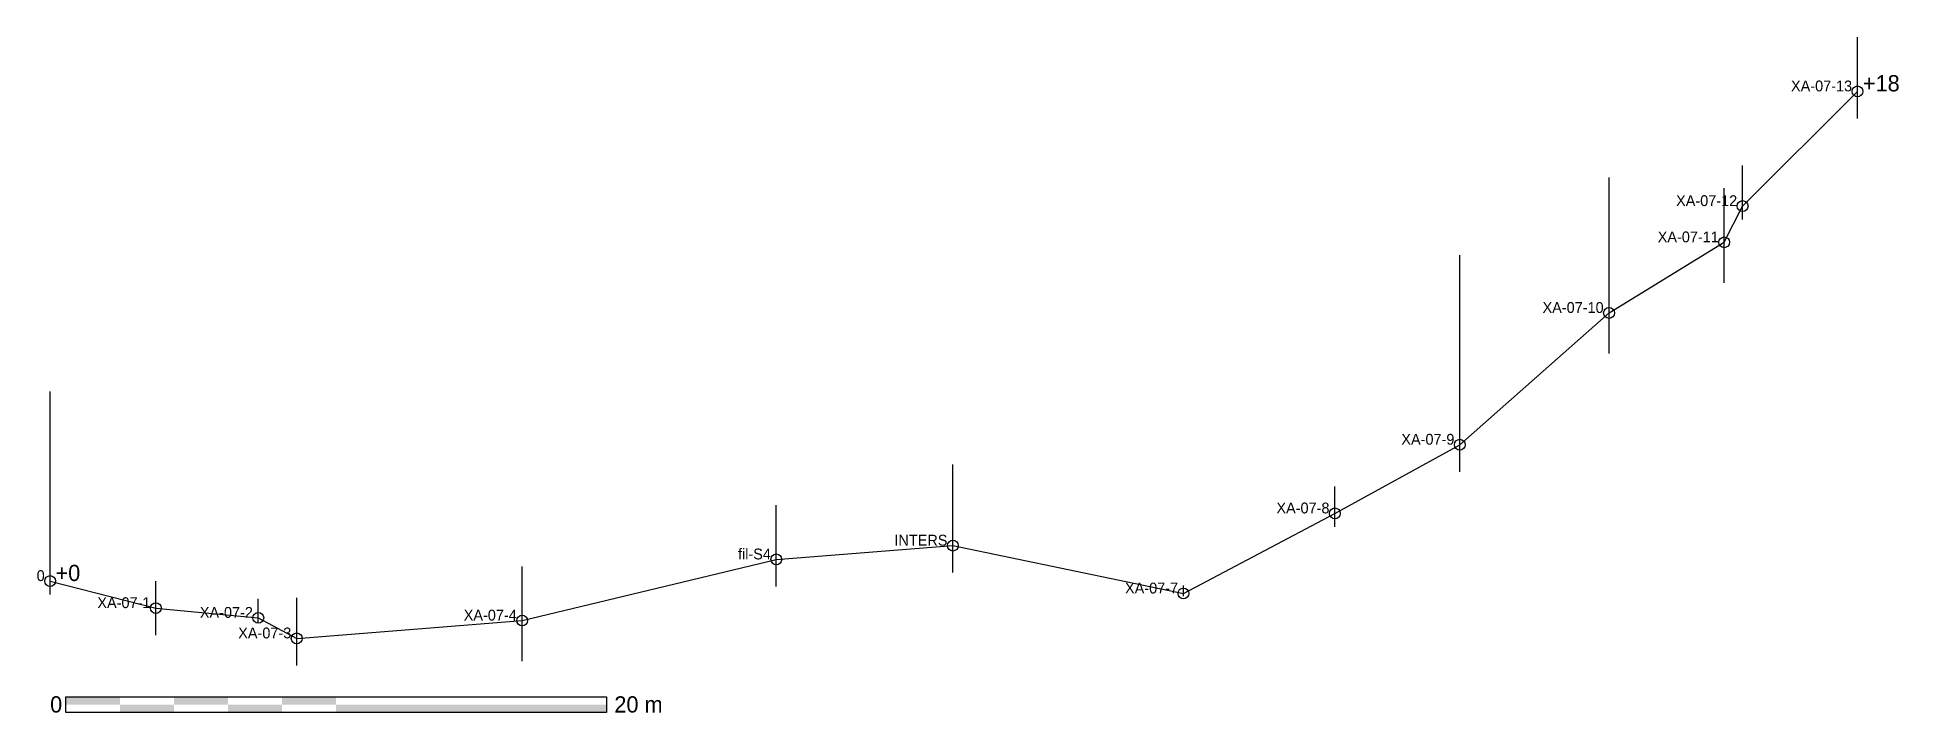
# Model space of a CAD drawing. Extents: x -0.5 to 68.4, y -4.9 to 20.1.
import ezdxf
from ezdxf.enums import TextEntityAlignment as Align

# ---------------------------------------------------------------- set-up
doc = ezdxf.new("R2010")
doc.units = 0
for name, color, linetype in [('CHEMINEMENTS', 1, 'CONTINUOUS'), ('ECHELLE', 7, 'CONTINUOUS'), ('HAUTEURS', 4, 'CONTINUOUS'), ('POINTS', 6, 'CONTINUOUS'), ('PROFONDEURS', 2, 'CONTINUOUS'), ('STATIONS', 7, 'CONTINUOUS')]:
    doc.layers.add(name, color=color, linetype=linetype)

msp = doc.modelspace()

# ---------------------------------------------------------------- linework, layer by layer
at = {"layer": 'CHEMINEMENTS'}
for p, q in [((62.6, 13.86), (66.85, 18.1)), ((61.92, 12.52), (62.6, 13.86)), ((57.66, 9.91), (61.92, 12.52)), ((52.14, 5.04), (57.66, 9.91)), ((47.52, 2.5), (52.14, 5.04)), ((41.92, -0.46), (47.52, 2.5)), ((17.46, -1.46), (26.86, 0.8)), ((26.86, 0.8), (33.39, 1.31)), ((33.39, 1.31), (41.92, -0.46)), ((0, 0), (0, 0)), ((0, 0), (3.91, -1)), ((3.91, -1), (7.7, -1.36)), ((7.7, -1.36), (9.12, -2.12)), ((9.12, -2.12), (17.46, -1.46))]:
    msp.add_line(p, q, dxfattribs=at)
at = {"layer": 'ECHELLE'}
for p, q in [((0.58, -4.28), (20.58, -4.28)), ((0.58, -4.86), (0.58, -4.28)), ((20.58, -4.28), (20.58, -4.86)), ((20.58, -4.86), (0.58, -4.86))]:
    msp.add_line(p, q, dxfattribs=at)
for points in [[(0.58, -4.28), (2.58, -4.28), (0.58, -4.57), (2.58, -4.57)], [(2.58, -4.57), (4.58, -4.57), (2.58, -4.86), (4.58, -4.86)], [(4.58, -4.28), (6.58, -4.28), (4.58, -4.57), (6.58, -4.57)], [(6.58, -4.57), (8.58, -4.57), (6.58, -4.86), (8.58, -4.86)], [(8.58, -4.28), (10.58, -4.28), (8.58, -4.57), (10.58, -4.57)], [(10.58, -4.57), (20.58, -4.57), (10.58, -4.86), (20.58, -4.86)]]:
    msp.add_solid(points, dxfattribs=at)
at = {"layer": 'HAUTEURS'}
for p, q in [((66.85, 17.1), (66.85, 20.1)), ((62.6, 13.36), (62.6, 15.36)), ((57.66, 8.41), (57.66, 14.91)), ((61.92, 11.02), (61.92, 14.52)), ((52.14, 4.04), (52.14, 12.04)), ((0, -0.5), (0, 7)), ((33.39, 0.31), (33.39, 4.31)), ((47.52, 2), (47.52, 3.5)), ((26.86, -0.2), (26.86, 2.8)), ((3.91, -2), (3.91, 0)), ((17.46, -2.96), (17.46, 0.54)), ((7.7, -1.56), (7.7, -0.66)), ((9.12, -3.12), (9.12, -0.62)), ((41.92, -0.56), (41.92, -0.16))]:
    msp.add_line(p, q, dxfattribs=at)
at = {"layer": 'POINTS'}
for centre in [(66.85, 18.1), (62.6, 13.86), (61.92, 12.52), (57.66, 9.91), (52.14, 5.04), (47.52, 2.5), (33.39, 1.31), (26.86, 0.8), (0, 0), (41.92, -0.46), (3.91, -1), (7.7, -1.36), (17.46, -1.46), (9.12, -2.12)]:
    msp.add_circle(centre, 0.2, dxfattribs=at)

# ---------------------------------------------------------------- texts
at = {"layer": 'ECHELLE'}
for s, p in [('0', (0, -4.86)), ('20 m', (20.87, -4.86))]:
    msp.add_text(s, height=0.6, dxfattribs=at).set_placement(p)
at = {"layer": 'PROFONDEURS'}
for s, p in [('+18', (67.05, 18.1)), ('+0', (0.2, 0))]:
    msp.add_text(s, height=0.6, dxfattribs=at).set_placement(p)
at = {"layer": 'STATIONS'}
for s, p in [('XA-07-13', (66.65, 18.1)), ('XA-07-12', (62.4, 13.86)), ('XA-07-11', (61.72, 12.52)), ('XA-07-10', (57.46, 9.91)), ('XA-07-9', (51.94, 5.04)), ('XA-07-8', (47.32, 2.5)), ('INTERS', (33.19, 1.31)), ('fil-S4', (26.66, 0.8)), ('0', (-0.2, 0)), ('XA-07-1', (3.71, -1)), ('XA-07-7', (41.72, -0.46)), ('XA-07-2', (7.5, -1.36)), ('XA-07-4', (17.26, -1.46)), ('XA-07-3', (8.92, -2.12))]:
    msp.add_text(s, height=0.4, dxfattribs=at).set_placement(p, align=Align.RIGHT)

doc.saveas('drawing.dxf')
